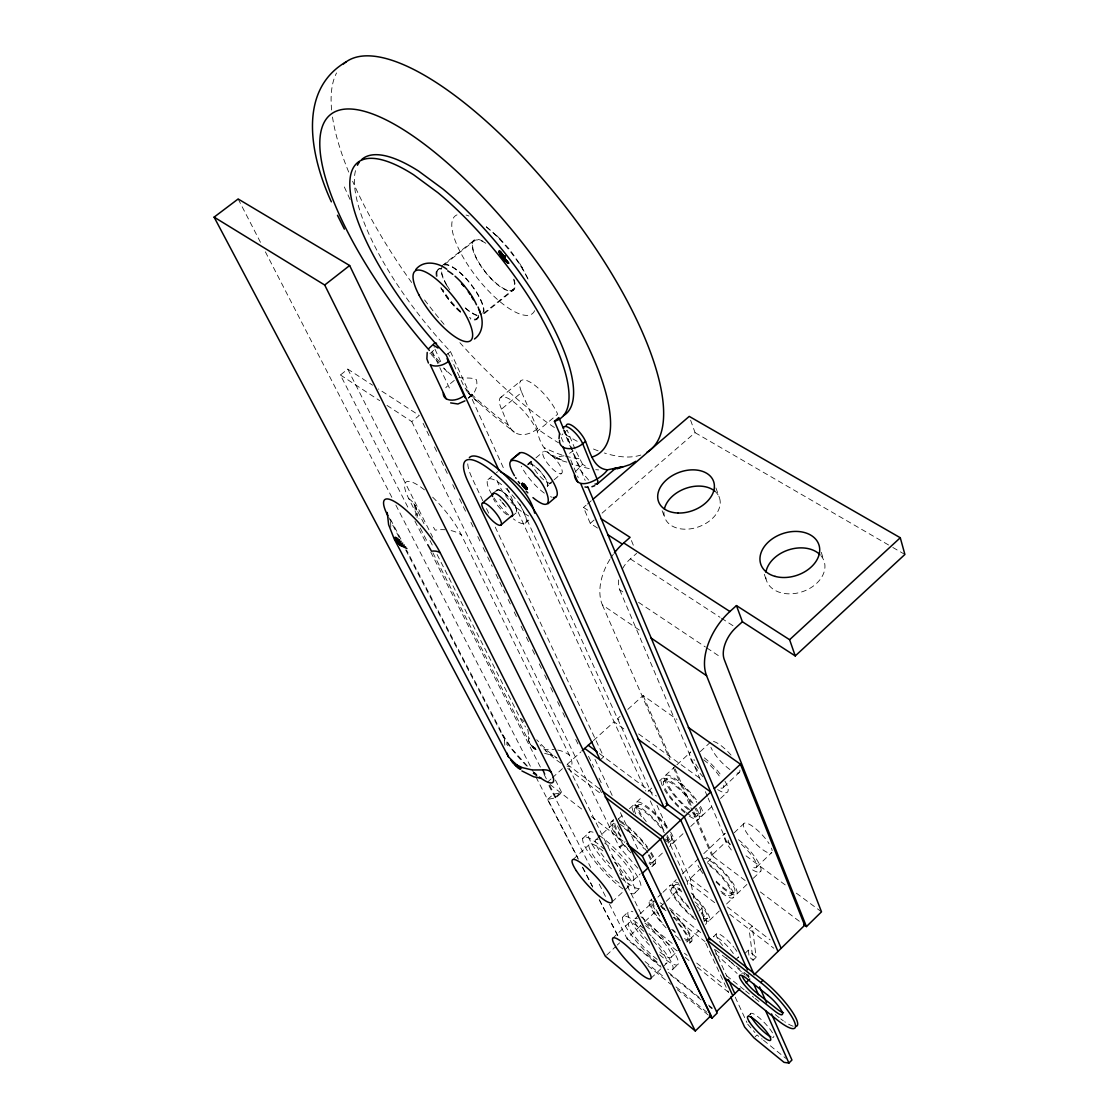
<?xml version="1.0" encoding="UTF-8"?>
<svg xmlns="http://www.w3.org/2000/svg" width="1119" height="1119" viewBox="0 0 1119 1119"><rect width="100%" height="100%" fill="white"/><g stroke="black" fill="none" stroke-linecap="round" stroke-linejoin="round"><path stroke-width="0.75" stroke-dasharray="5 3.75" d="M504.319 261.105L504.235 252.782M503.844 260.643L505.201 253.761M503.368 260.167L504.333 256.713L503.76 252.348M478.331 316.747L478.037 317.726A31.318 10.057 51.5 0 1 469.421 317.53M482.876 313.068L483.492 311.082A31.29 10.127 51.5 0 0 473.533 288.059L468.469 281.526A31.29 10.127 51.5 0 0 444.411 265.021M502.893 259.65L506.124 254.838M575.376 471.728L582.579 464.259L588.524 468.064M468.12 398.126C474.484 394.909 478.345 386.349 476.372 379.593C471.085 376.963 464.483 378.754 458.79 377.439M502.431 259.118L506.571 255.398M755.017 1036.935L757.004 1034.963L762.221 1039.201M747.66 1016.584L750.709 1013.576M429.92 353.674L434.969 349.198A13.89 4.182 51 0 1 434.06 346.792M753.059 960.27L756.122 957.291L752.262 926.126L749.101 929.19L753.059 960.27L748.583 956.213M735.645 959.836L738.638 956.913A16.03 3.637 46.5 0 1 737.701 957.304M745.226 953.164L748.289 950.199L756.122 957.291M672.855 969.25L678.142 964.158M716.314 933.959L713.321 936.855A16.044 3.609 46.5 0 1 722.077 941.051A16.044 3.609 46.5 0 1 733.84 954.297M756.598 867.099L771.872 852.44A20.156 5.399 46.6 0 1 751.66 839.376A20.156 5.399 46.6 0 1 746.485 823.15A20.156 5.399 46.6 0 1 769.075 843.656M707.334 918.209L704.089 921.329A23.219 5.273 46.8 0 0 699.403 910.251M720.86 891.158A23.093 5.609 46.7 0 0 730.12 895.787L734.665 891.969A23.079 5.651 46.7 0 0 729.182 879.268L725.56 874.75A23.079 5.651 46.7 0 0 703.739 858.259M671.484 956.927L679.709 949.01M690.045 939.079L698.843 930.616M709.656 920.238L719.307 910.964M726.539 904.012L733.77 897.06M736.987 893.969L747.044 884.318M753.325 878.275L760.85 871.044M650.936 978.356L661.972 967.753M663.189 966.564L666.868 963.039M689.724 943.079L691.822 941.065M698.913 911.16L701.949 908.236L694.339 901.341L690.269 878.485L670.015 833.977M640.446 925.791L626.99 938.561L660.42 965.809M672.169 943.401L644.922 921.538L657.063 910.013M660.714 906.544L663.861 903.565M666.309 901.229L679.806 888.43M701.193 868.106L687.164 881.436L688.339 887.954M707.264 862.343L713.335 856.581L693.878 811.932M649.733 901.019L651.845 899.033A29.066 6.322 46.9 0 0 660.7 917.342M612.569 938.393L628.542 923.273M635.466 918.335L639.019 914.978M640.194 913.859L652.013 902.669A26.464 5.721 46.9 0 0 664.21 924.993M657.916 897.088L661.707 893.494M662.966 892.305L670.547 885.115M673.82 882.024L676.24 879.73M682.296 873.981L698.046 859.07M703.809 853.615L725.252 833.305A26.101 6.756 46.6 0 0 732.483 851.447M671.82 888.15L675.079 885.045M734.218 832.76L743.631 823.822M606.596 955.192L616.065 946.198M617.254 945.079L619.618 942.827M745.17 880.527L711.698 855.35L726.469 841.334L708.103 798.071M622.626 917.118L627.927 912.111M612.107 901.928L628.92 886.136M653.006 865.533L655.216 863.448M635.158 892.584L640.739 887.325M723.573 787.189L739.659 772.096M668.211 843.097L671.638 839.879M686.311 812.702A24.1 6.168 47.2 0 0 695.766 816.996L700.452 812.828A24.086 6.21 47.2 0 0 699.613 807.484M632.808 880.877L640.236 873.897M652.335 862.525L663.399 852.132M672.967 843.139L684.38 832.424M690.717 826.465L698.326 819.318M701.711 816.129L712.999 805.526M720.524 798.462L726.79 792.574M637.802 868.204L619.325 847.041L625.129 841.642M619.982 847.545L625.787 842.145M611.254 821.766L613.478 819.709A30.339 6.952 47.3 0 0 623.185 839.782M573.292 859.308L588.944 844.817M596.147 839.544L613.604 823.402M618.303 819.052L623.255 814.464M629.438 808.743L633.158 805.302M636.599 802.113L642.991 796.196M648.097 791.469L651.929 787.93M659.595 780.838L662.14 778.474M665.553 775.313L675.666 765.969M676.925 764.795L690.815 751.94A27.234 7.427 47.1 0 0 702.956 776.726M634.557 808.645L637.998 805.456M663.483 781.845L666.882 778.698M700.298 751.618L710.229 742.429M582.761 838.439L589.951 831.809M547.709 799.414L553.346 794.28L561.71 792.532L556.003 797.735L547.709 799.414L577.991 858.203M555.388 797.26L561.095 792.056M600.19 759.969L603.701 756.78L494.71 526M551.066 778.95L547.275 782.391L590.692 867.435M552.324 777.817L562.423 768.655M644.922 921.538L567.207 764.333L580.985 751.842M593.406 740.568L614.093 721.825L626.696 730.987M620.108 716.37L617.548 718.692L621.758 721.741M627.787 709.418L643.131 695.514L676.967 719.405M622.57 568.606A23.961 15.176 -56.8 0 1 630.333 558.899L636.641 553.346M597.504 528.042L590.259 523.342L594.189 519.943M602.05 513.145L695.067 432.661L690.409 419.639M590.259 523.342L583.489 507.439L586.132 505.173M587.461 504.026L591.419 500.613M552.898 480.82L546.729 486.066A14.267 4.308 49.7 0 0 540.449 471.728A14.267 4.308 49.7 0 0 528.056 464.721M554.143 479.757L561.542 473.463A14.225 4.406 49.8 0 0 551.205 454.929A14.225 4.406 49.8 0 0 544.729 459.112A14.225 4.406 49.8 0 0 561.542 473.463M512.222 516.209L516.391 512.656M525.021 523.328L529.819 519.244M493.871 492.626L497.018 489.968M528.014 463.812L531.119 461.182M528.532 464.119L531.007 462.035M535.959 457.839L543.4 451.558M487.968 479.575L495.171 473.519M566.843 462.119C549.919 457.965 541.19 448.621 537.274 431.333L557.668 414.212A29.164 9.372 50.3 0 0 530.896 382.6A29.164 9.372 50.3 0 0 521.72 392.363L501.508 409.134C505.984 418.282 508.921 434.424 522.069 434.606C527.72 434.69 533.05 432.228 537.428 428.829A246.963 83.128 51.7 0 0 558.549 442.816M468.623 397.818L473.253 394.028M500.263 397.832L520.657 380.964M454.286 380.418L448.062 385.495A13.526 8.602 -24.2 0 0 445.768 387.775M387.02 405.428L411.764 421.597L419.275 415.443L378.418 388.964M446.201 355.059L450.481 351.59A163.122 52.859 51.5 0 1 355.842 169.375M483.548 313.404L512.88 289.653M484.387 313.544L514.013 289.555M407.792 507.103L340.428 374.991L347.771 369.116L372.585 385.188M468.288 397.972L472.316 394.755L469.169 394.042L464.679 388.349M441.767 265.972L473.029 241.131M437.669 270.183L439.963 268.364M444.439 264.574L474.12 240.977M501.983 258.573L504.333 256.713L502.501 252.404M496.374 472.498L497.675 471.77M700.452 812.828L699.151 813.807A24.086 6.21 47.2 0 1 693.57 812.1M569.529 453.321L573.026 450.887M734.665 891.969L733.337 892.696A23.079 5.651 46.7 0 1 715.698 880.611M501.55 257.999L504.333 256.713L507.466 260.14M564.004 455.797L557.598 456.86L551.639 455.517M501.144 257.44L504.333 256.713L507.425 260.307M500.752 256.852L504.333 256.713L507.341 260.447M432.927 552.856L530.182 743.883L532.154 746.681L535.176 747.954M595.714 469.686L598.609 469.896M500.389 256.279L504.333 256.713L509.187 263.133M589.279 468.707L571.11 463.881M500.067 255.705L504.333 256.713L508.991 263.273M544.645 753.381L553.122 755.451L550.548 754.276L557.052 758.081L547.359 750.709L536.7 739.771M499.759 255.132L504.333 256.713L508.739 263.357M528.686 516.013C513.607 507.872 501.284 493.395 495.731 477.17M746.541 975.796L749.24 976.971M499.494 254.586L504.333 256.713L508.46 263.399M499.27 254.055L504.333 256.713L508.152 263.385M695.067 432.661L891.311 546.576M892.822 547.457L904.893 554.464M532.154 746.681L539.008 751.758M499.074 253.537L504.333 256.713L507.816 263.315M451.53 375.285L443.53 368.011M583.489 507.439L590.776 512.124M630.333 558.899L720.021 617.282M721.461 618.22L734.484 626.696M340.428 374.991L379.733 400.672M618.667 579.922A23.961 15.176 -56.8 0 0 619.66 589.755L625.479 593.629M638.557 602.358L705.39 646.964M706.844 647.929L721.377 657.622M531.343 745.688L536.658 749.296M498.92 253.048L504.333 256.713L507.439 263.203M609.925 559.346A47.921 30.367 -56.8 0 0 602.4 604.987L639.508 630.179M532.966 773.299L537.61 776.53M638.585 733.91L701.669 779.565M508.739 425.43L508.641 425.346A216.219 70.189 51.5 0 1 464.581 387.608L451.964 360.71M726.469 841.334L730.651 844.453M746.037 855.853L786.559 885.912M796.35 893.172L821.5 911.831M599.378 753.549L656.447 796.057M498.822 252.6L504.333 256.713L507.047 263.035M760.388 891.969L801.903 923.189M567.207 764.333L600.441 789.594M567.711 768.473L600.931 793.777M690.269 878.485L710.929 894.361M727.448 907.047L770.138 939.862M714.677 902.655L687.164 881.436L665.455 834.033M729.812 914.321L773.844 948.255M486.457 226.905L498.57 237.424M550.03 784.517L581.726 809.079M591.378 816.548L625.829 843.25M669.33 907.873L700.816 932.673M662.056 907.607L666.183 910.866M674.128 917.146L704.998 941.541M715.419 949.779L742.778 971.39M744.135 972.467L748.247 975.712M726.637 975.782L732.036 980.09M733.393 981.167L744.205 989.783M745.548 990.874L753.66 997.337M755.017 998.414L759.074 1001.645M775.285 1014.569L779.342 1017.8M530.672 744.736L536.714 749.786M684.436 953.234L687.164 955.416M696.703 963.067L723.965 984.916M645.621 925.651L676.939 950.828M685.122 957.388L689.206 960.675M697.375 967.236L728.707 992.413M763.536 1040.264L785.734 1058.28M498.752 252.167L504.333 256.713L506.627 262.825M668.435 972.355L699.179 997.421M708.537 1005.058L712.551 1008.331M661.119 967.236L627.717 939.988L609.519 904.334M670.477 974.859L701.193 999.924M709.222 1006.471L711.894 1008.653M645.048 961.557L665.245 978.104M676.016 986.916L706.998 1012.289M647.971 965.613L670.659 984.202M677.331 989.672L708.019 1014.835M534.378 772.418L536.84 774.516M498.724 251.775L504.333 256.713L506.194 262.559M478.54 402.602L469.337 394.154L490.276 412.995L514.25 432.172L510.544 428.955L511.915 430.214M527.706 729.336A37.682 27.695 -28 0 1 528.322 736.61A19.932 14.785 -26.6 0 0 532.798 746.653L536.533 750.024M588.594 480.079L580.327 470.078L564.34 432.466A14.645 4.742 49.9 0 1 563.542 430.032M468.427 393.412L476.624 400.84M726.105 957.794L729.924 961.277M731.197 962.438L745.184 975.209M715.531 953.696L737.141 973.446M498.738 251.425L504.333 256.713L505.382 260.867M527.413 766.137L511.956 748.835L503.354 735.729L406.547 550.072M499.745 238.585L509.858 249.663L520.908 265.469M496.388 235.298L501.452 240.249M533.036 747.632L532.798 746.653L536.127 750.01M498.794 251.132L504.333 256.713L505.27 261.916M498.892 250.866L504.333 256.713L504.795 261.524M431.151 354.289L438.998 362.99M533.931 748.499L532.798 746.653L535.525 749.73M499.032 250.642L504.333 256.713L502.865 254.195M747.66 1024.151L754.919 1032.557M447.054 371.886L444.005 368.081M499.214 250.474L504.333 256.713L500.319 250.32M532.798 746.653L534.784 749.212M499.438 250.362L504.333 256.713L499.997 250.278M582.579 464.259L575.698 450.607M499.703 250.292L504.333 256.713M521.72 266.854L529.077 281.023M519.664 263.399L523.3 269.469M405.679 549.905L501.732 733.994A12.561 9.232 -28 0 1 504.459 740.302L507.592 745.562M528.322 736.61L529.693 738.946M433.501 527.273L435.151 530.154A43.165 29.276 -26.6 0 1 445.012 529.735M449.376 387.943L438.732 365.34M390.419 519.132L400.91 539.232M388.727 517.412L399.217 537.526M582.775 867.477L592.343 886.038M599.504 899.97L617.842 935.554M238.151 198.986L260.559 242.487M265.371 251.817L391.846 497.312M395.86 505.089L531.147 767.676M531.945 769.229L535.148 775.453M535.945 777.006L578.383 859.35M582.384 867.127L593.588 888.878M599.197 899.746L617.604 935.484M599.238 884.178L606.47 898.361M420.282 528.014L427.402 541.988M414.925 521.09L426.815 544.393M430.787 552.171L540.953 768.207M544.114 774.418L546.492 779.09M549.667 785.3L556.003 797.735M413.848 503.634L425.654 526.965M424.451 489.87A44.774 11.498 49.7 0 0 408.715 498.57L418.968 518.782M430.004 540.547L433.948 548.31M437.109 554.534L519.943 717.783A39.808 9.218 48.1 0 0 525.51 726.986M347.771 369.116L432.717 537.232M555.43 780.083L561.71 792.532M350.051 199.448L343.267 184.663M432.675 497.186A44.774 11.498 49.7 0 1 461.364 534.938L569.403 755.129A39.808 9.218 48.1 0 1 566.927 766.039M411.764 421.597L619.325 847.041M423.08 423.318L430.675 439.04M434.466 446.901L437.501 453.195M441.306 461.056L448.901 476.778M452.705 484.639L455.741 490.933M459.531 498.794L467.127 514.53M470.931 522.391L473.966 528.672M477.771 536.547L480.051 541.26M483.086 547.555L486.877 555.416M487.646 556.982L492.192 566.424M495.997 574.285L499.032 580.579M499.787 582.146L505.117 593.154M508.152 599.448L510.432 604.162M514.222 612.023L517.258 618.317M521.062 626.178L523.342 630.906M526.378 637.187L528.658 641.914M532.462 649.775L535.497 656.07M539.288 663.931L541.568 668.644M544.617 674.939L546.883 679.653M550.688 687.514L553.723 693.808M557.528 701.669L559.808 706.383M562.843 712.677L565.123 717.391M575.753 739.407L578.033 744.135M599.308 788.168L601.574 792.881M617.534 825.906L621.325 833.767M588.51 756.262L593.769 767.214M599.029 778.181L602.036 784.433M618.597 818.884L620.094 822.003M594.972 759.367L612.191 795.413M620.43 812.66L638.403 850.272M482.779 500.711L472.316 478.582A57.405 16.337 49.6 0 1 467.742 462.189M486.499 508.613L488.737 513.355M432.27 351.38L438.005 363.787M705.725 943.121L728.511 992.245M434.969 349.198L441.334 362.976M714.468 949.346L726.846 976.258M735.225 997.169L746.933 1022.556M507.159 488.206L645.733 790.951M650.265 800.84L664.728 832.452M450.481 351.59L504.627 470.581M519.789 503.9L652.839 796.21M656.993 805.358L667.232 827.85M643.131 695.514L670.938 759.297M675.107 768.879L691.094 805.554M602.4 604.987L669.931 759.675M673.414 767.648L692.199 810.702M692.899 812.296L711.698 855.35M521.72 392.363L537.428 428.829M416.688 510.082L414.492 503.34L415.904 515.817M619.66 589.755L701.291 782.041M705.376 791.665L707.418 796.462M561.234 437.375L564.633 445.432M570.746 459.923L578.215 477.645M575.04 449.027L567.137 430.102L564.34 432.466A14.589 9.679 -22.6 0 0 561.92 434.955M564.34 430.158L571.026 446.103M564.242 430.479L585.181 480.457M631.424 540.561L634.025 546.953M546.142 751.464L545.359 749.562A38.494 28.982 -27.6 0 1 554.325 749.506M662.126 510.74L664.63 517.188M715.936 487.968L719.433 497.731M764.291 574.257L766.557 580.775M821.262 552.324L823.878 560.563M701.949 908.236L703.991 920.112M748.107 974.495L748.541 977.768M748.289 950.199L749.157 956.773M504.459 740.302L504.837 745.198M390.783 527.245L390.615 522.223A14.057 9.274 -27 0 0 390.531 519.748M534.644 310.676A62.258 21.163 51.7 0 1 477.17 277.904A62.258 21.163 51.7 0 1 458.678 214.4M466.063 215.03A62.258 21.163 51.7 0 1 469.001 216.051M486.303 226.849A62.258 21.163 51.7 0 1 529.119 281.219M513.705 279.694A31.122 10.575 51.7 0 1 499.787 286.058A31.122 10.575 51.7 0 1 473.575 251.006A31.122 10.575 51.7 0 1 487.185 244.222M478.4 315.194A31.332 10.043 51.5 0 1 473.029 319.461M460.468 312.075A31.332 10.043 51.5 0 1 439.669 285.149M436.354 273.735A31.332 10.043 51.5 0 1 441.418 269.064M478.275 317.67A31.808 10.197 51.5 0 1 470.232 318.873M460.287 312.131A31.808 10.197 51.5 0 1 439.613 285.471M436.382 276.603A31.808 10.197 51.5 0 1 441.753 268.77M652.265 937.051A36.312 7.385 47 0 1 667.595 969.096M657.133 962.074A36.312 7.385 47 0 1 623.437 922.126A36.312 7.385 47 0 1 643.131 928.099M648.936 933.624A36.312 7.385 47 0 1 651.16 935.904M611.925 856.608A37.92 8.127 47.4 0 1 633.886 885.926A37.92 8.127 47.4 0 1 627.717 891.997M622.905 888.962A37.92 8.127 47.4 0 1 584.496 845.572A37.92 8.127 47.4 0 1 603.798 848.789M599.085 835.389A37.878 8.253 47.3 0 1 638.515 878.583A37.878 8.253 47.3 0 1 620.891 877.828M611.45 868.834A37.878 8.253 47.3 0 1 593.224 832.284M640.935 916.741A36.27 7.497 47 0 1 677.051 957.92A36.27 7.497 47 0 1 657.315 952.717M649.496 945.121A36.27 7.497 47 0 1 632.878 911.803M537.008 775.243A39.934 8.826 48.1 0 1 533.665 772.446M526.671 765.942A39.934 8.826 48.1 0 1 501.732 733.994M619.157 883.101A28.926 6.21 47.4 0 1 590.496 850.804A28.926 6.21 47.4 0 1 603.295 851.265M614.345 862.092A28.926 6.21 47.4 0 1 627.591 887.073M657.175 959.389A27.695 5.637 47 0 1 629.591 928.085A27.695 5.637 47 0 1 643.971 931.47M653.328 940.841A27.695 5.637 47 0 1 665.483 963.697M561.011 763.158A39.808 9.218 48.1 0 1 540.029 744.904M557.724 750.024A38.494 28.982 -27.6 0 1 569.403 755.129M408.715 498.57A42.158 27.821 -27 0 1 417.023 517.51M521.062 718.692A37.682 27.695 -28 0 1 524.028 721.797M451.111 530.602A43.165 29.276 -26.6 0 1 461.364 534.938M627.941 848.915A27.625 6.294 47.3 0 1 615.576 823.332M624.346 828.326A27.625 6.294 47.3 0 1 644.306 849.027M648.391 855.196A27.625 6.294 47.3 0 1 650.125 864.595M677.96 923.217A26.464 5.721 46.9 0 1 684.8 941.722M678.212 937.918A26.464 5.721 46.9 0 1 675.135 935.512M661.553 907.243A26.464 5.721 46.9 0 1 664.742 909.803M644.908 923.049A26.548 5.483 47 0 1 670.239 951.905A26.548 5.483 47 0 1 658.811 951.136M647.887 940.547A26.548 5.483 47 0 1 637.424 918.545M604.68 843.083A27.723 6.043 47.3 0 1 632.263 874.107A27.723 6.043 47.3 0 1 619.87 873.729M609.617 863.742A27.723 6.043 47.3 0 1 598.078 839.53M680.254 940.296A29.066 6.28 46.9 0 1 678.016 938.659M666.127 927.861A29.066 6.28 46.9 0 1 650.237 906.544A29.066 6.28 46.9 0 1 654.545 901.732M660.728 905.719A29.066 6.28 46.9 0 1 666.91 910.894M673.358 917.202A29.066 6.28 46.9 0 1 688.381 943.946M630.962 852.888A30.353 6.924 47.3 0 1 613.058 821.164M620.066 824.241A30.353 6.924 47.3 0 1 648.125 853.21M648.95 854.51A30.353 6.924 47.3 0 1 651.72 866.693M651.188 852.412A30.339 6.952 47.3 0 1 649.104 863.406M619.52 820.535A30.339 6.952 47.3 0 1 647.467 846.999M670.323 910.055A29.066 6.322 46.9 0 1 690.311 934.729A29.066 6.322 46.9 0 1 685.681 940.394M675.261 932.673A29.066 6.322 46.9 0 1 670.211 927.917M741.757 973.39A15.498 3.441 46.3 0 1 744.233 973.46M746.387 974.649A15.498 3.441 46.3 0 1 748.975 976.509M793.161 1026.207A36.955 8.253 46.1 0 1 784.671 1021.745M783.384 1020.864A36.955 8.253 46.1 0 1 780.712 1018.877M501.508 409.134A29.276 9.078 50.2 0 1 510.376 399.623A29.276 9.078 50.2 0 1 537.274 431.333M578.985 458.482A216.219 70.189 51.5 0 1 544.338 447.726M439.697 361.969A216.219 70.189 51.5 0 1 431.528 352.863M447.88 353.506A13.89 4.182 51 0 1 449.796 356.415M477.142 315.642A32.045 10.365 51.5 0 1 464.105 307.124M446.985 285.918A32.045 10.365 51.5 0 1 440.956 269.189M443.977 264.42A32.045 10.365 51.5 0 1 468.595 281.303A32.045 10.365 51.5 0 1 483.995 311.572M640.823 455.041A246.558 84.219 51.8 0 1 604.4 452.999M598.119 450.845A246.558 84.219 51.8 0 1 592.133 448.453M577.222 441.292A246.558 84.219 51.8 0 1 562.815 432.955M554.381 427.486A246.558 84.219 51.8 0 1 459.881 342.652M444.061 324.356A246.558 84.219 51.8 0 1 423.528 298.577M411.652 282.506A246.558 84.219 51.8 0 1 352.625 181.278M348.708 172.074A246.558 84.219 51.8 0 1 332.413 116.488M331.63 110.026A246.558 84.219 51.8 0 1 336.567 72.945M513.901 279.093A31.864 10.826 51.7 0 1 501.718 287.751A31.864 10.826 51.7 0 1 474.134 253.607A31.864 10.826 51.7 0 1 483.534 241.508M633.606 812.366A27.527 6.588 47.3 0 1 640.068 807.345A27.527 6.588 47.3 0 1 663.959 830.634M667.134 835.361A27.527 6.588 47.3 0 1 669.54 846.356M695.514 919.65A26.366 5.987 46.8 0 1 670.854 891.591A26.366 5.987 46.8 0 1 681.247 890.332M696.619 905.397A26.366 5.987 46.8 0 1 705.278 924.294M671.344 911.845A26.45 5.749 46.9 0 1 688.926 934.043A26.45 5.749 46.9 0 1 683.947 938.337M675.065 931.693A26.45 5.749 46.9 0 1 672.855 929.679M658.713 913.733A26.45 5.749 46.9 0 1 653.146 901.662M660.168 902.795A26.45 5.749 46.9 0 1 662.672 904.488M650.629 853.098A27.625 6.322 47.3 0 1 647.272 861.238M621.031 835.851A27.625 6.322 47.3 0 1 614.918 822.591M620.751 822.423A27.625 6.322 47.3 0 1 649.034 850.524M552.213 497.242A28.534 8.616 49.7 0 1 550.492 496.682M544.324 493.129A28.534 8.616 49.7 0 1 521.272 466.217M497.158 490.695A14.351 4.084 49.6 0 1 510.558 499.522A14.351 4.084 49.6 0 1 514.908 512.544M504.515 504.977A14.351 4.084 49.6 0 1 502.907 503.088M505.928 488.471A28.688 8.169 49.6 0 1 526.014 517.649A28.688 8.169 49.6 0 1 513.327 518.866M508.669 514.978A28.688 8.169 49.6 0 1 493.339 496.878M491.703 494.234A28.688 8.169 49.6 0 1 488.388 479.212A28.688 8.169 49.6 0 1 503.494 486.261M670.645 834.634A24.212 5.847 47.3 0 1 664.938 838.928M646.236 821.57A24.212 5.847 47.3 0 1 641.481 804.715A24.212 5.847 47.3 0 1 667.022 828.424M693.836 896.613A23.205 5.315 46.8 0 1 706.537 913.51A23.205 5.315 46.8 0 1 703.795 918.377M688.591 906.488A23.205 5.315 46.8 0 1 675.344 888.192A23.205 5.315 46.8 0 1 681.583 886.29M506.18 506.977A14.925 4.252 49.6 0 1 504.431 505.117M503.578 504.151A14.925 4.252 49.6 0 1 501.955 502.151M501.186 501.13A14.925 4.252 49.6 0 1 499.787 499.116M496.542 491.115A14.925 4.252 49.6 0 1 509.872 498.445A14.925 4.252 49.6 0 1 515.244 512.992M750.513 1014.681A16.449 3.497 46.2 0 1 759.927 1018.416A16.449 3.497 46.2 0 1 773.243 1034.334M773.802 1036.138A16.449 3.497 46.2 0 1 772.558 1037.467M635.718 813.975A24.24 5.791 47.3 0 1 642.53 810.268A24.24 5.791 47.3 0 1 664.322 832.788M667.204 837.865A24.24 5.791 47.3 0 1 668.281 841.012M693.696 917.174A23.219 5.273 46.8 0 1 672.701 892.78A23.219 5.273 46.8 0 1 682.058 892.067M507.145 514.838A14.925 4.21 49.6 0 1 493.493 498.864M696.2 808.114A27.374 7.008 47.2 0 1 689.234 816.045M684.926 812.842A27.374 7.008 47.2 0 1 662.994 787.021M662.364 785.706A27.374 7.008 47.2 0 1 669.218 780.321A27.374 7.008 47.2 0 1 693.081 803.386M707.865 863.267A26.227 6.378 46.7 0 1 732.847 891.815A26.227 6.378 46.7 0 1 720.552 892.025M702.942 873.561A26.227 6.378 46.7 0 1 700.032 869.211M699.249 867.868A26.227 6.378 46.7 0 1 697.99 865.393M691.178 892.948A26.352 6.029 46.8 0 1 708.635 915.118A26.352 6.029 46.8 0 1 703.417 919.636M690.073 909.006A26.352 6.029 46.8 0 1 673.722 887.689A26.352 6.029 46.8 0 1 678.813 883.367M670.589 832.116A27.513 6.63 47.3 0 1 664.043 839.67M641.579 816.772A27.513 6.63 47.3 0 1 641.774 803.162A27.513 6.63 47.3 0 1 669.889 830.983M722.622 945.457A16.03 3.637 46.5 0 1 717.713 933.568A16.03 3.637 46.5 0 1 734.078 947.471M734.861 948.492A16.03 3.637 46.5 0 1 736.861 951.374M476.792 315.054A31.29 10.127 51.5 0 1 462.972 305.725M449.796 289.933A31.29 10.127 51.5 0 1 447.348 286.016M446.621 284.744A31.29 10.127 51.5 0 1 442.243 266.546M689.682 809.541A24.086 6.21 47.2 0 1 666.714 779.551A24.086 6.21 47.2 0 1 690.619 794.126L694.437 798.91A24.086 6.21 47.2 0 1 696.815 802.379M531.623 461.49A14.827 4.504 49.7 0 0 539.708 476.037A14.827 4.504 49.7 0 0 551.373 482.876L547.261 486.387A14.841 4.476 49.7 0 0 539.694 470.637A14.841 4.476 49.7 0 0 527.497 464.986M709.698 865.784A23.093 5.609 46.7 0 1 722.301 877.856L725.937 882.387A23.093 5.609 46.7 0 1 731.448 895.06M460.65 311.334A31.318 10.057 51.5 0 1 442.83 289.625M437.179 276.169A31.318 10.057 51.5 0 1 439.823 268.672M685.276 811.904A24.1 6.168 47.2 0 1 663.329 782.447A24.1 6.168 47.2 0 1 687.192 797.329L691.01 802.113A24.1 6.168 47.2 0 1 692.647 804.449M694.074 806.673A24.1 6.168 47.2 0 1 697.053 816.017M738.484 839.712A26.101 6.756 46.6 0 1 760.081 865.7A26.101 6.756 46.6 0 1 750.527 868.596M724.958 781.174A27.234 7.427 47.1 0 1 717.545 789.524M704.341 757.871A27.234 7.427 47.1 0 1 721.895 776.432M706.383 857.21A26.213 6.42 46.7 0 1 736.708 890.29A26.213 6.42 46.7 0 1 713.88 879.786M700.466 806.379A27.36 7.064 47.2 0 1 692.605 812.884M688.297 809.694A27.36 7.064 47.2 0 1 665.791 782.643A27.36 7.064 47.2 0 1 674.1 778.027A27.36 7.064 47.2 0 1 698.941 803.778M610.764 558.031A47.921 30.367 -56.8 0 1 613.436 554.171M714.817 491.171A29.08 20.268 -20.6 0 1 700.284 526.196A29.08 20.268 -20.6 0 1 663.959 511.873M820.856 555.597A30.395 22.03 -18.4 0 1 802.952 591.517A30.395 22.03 -18.4 0 1 765.634 575.082M723.769 785.244A21.093 5.749 47.1 0 1 720.258 787.944M698.354 768.375A21.093 5.749 47.1 0 1 693.976 759.367M703.613 759.829A21.093 5.749 47.1 0 1 721.126 778.852M741.393 844.355A20.212 5.231 46.6 0 1 756.094 862.791A20.212 5.231 46.6 0 1 750.471 866.134M729.952 844.775A20.212 5.231 46.6 0 1 728.133 840.089M739.897 770.124A21.023 5.931 47.1 0 1 736.288 772.921M729.924 769.564A21.023 5.931 47.1 0 1 710.915 747.324M713.474 741.449A21.023 5.931 47.1 0 1 731.378 755.493M771.453 848.146A20.156 5.399 46.6 0 1 772.152 850.72M561.151 459.755L550.968 455.181L561.151 459.755"/><path stroke-width="1.5" d="M524.265 487.674L524.545 484.751M574.383 475.225C577.348 493.241 602.218 478.023 607.477 469.84L622.919 466.665L612.89 469.323M406.91 548.548L400.406 545.317L401.022 541.232M559.5 433.92L558.996 438.676M427.206 352.443L426.885 358.849L428.437 363.032M524.042 487.45L524.769 484.989M523.818 487.213L524.979 485.212M594.972 484.079L597.322 483.967L597.868 481.058L582.705 443.739A14.645 4.742 49.9 0 0 571.795 429.71A14.645 4.742 49.9 0 0 563.43 428.143M532.952 497.605C558.605 518.712 546.771 484.345 535.218 475.757C528.224 463.112 498.514 448.663 514.474 475.729M415.764 269.567C423.458 259.706 438.116 262.392 446.859 269.273M429.053 348.303L434.102 343.617A13.89 4.182 51 0 1 436.55 343.253M523.608 486.961L525.203 485.464M730.707 997.001L744.667 1027.102L754.024 1037.914L784.041 1062.351L788.923 1063.05L791.944 1060.015L771.537 1013.912M762.92 980.356L709.334 938.17L707.18 940.24L760.738 982.496L762.92 980.356A36.955 8.253 46.1 0 1 790.378 1009.058A36.955 8.253 46.1 0 1 795.889 1026.459M695.305 1031.005L711.027 1015.604L349.646 265.525L238.151 198.986L214.107 217.128L605.407 956.311L695.305 1031.005L324.706 285.023L214.107 217.128M716.552 1011.59L739.813 988.804M746.023 982.734L749.744 979.083M709.348 1015.926L712.02 1018.122L717.237 1013.017L642.362 856.063L628.584 845.377M806.435 926.602L821.5 911.831L724.273 659.567A25.038 14.757 -56.7 0 1 735.924 627.647L742.401 621.758L736.442 605.589L729.91 611.506A50.089 29.528 -56.7 0 0 706.593 675.722L806.435 926.602L803.652 924.518M395.776 540.589L400.406 545.317L402.714 543.079M642.362 856.063L710.747 792L637.914 739.113M714.286 788.699L740.442 764.193L688.255 727.364M742.401 621.758L795.245 655.93L904.893 554.464L900.277 537.749L689.234 416.394L592.748 499.48M795.245 655.93L789.608 639.704L900.277 537.749M582.23 750.695L592.119 741.743M614.373 552.926A47.921 30.367 -56.8 0 1 623.731 542.939L630.109 537.358L600.973 518.656M474.456 338.987C482.96 333.154 483.716 321.237 480.135 312.341M597.322 483.967L615.492 468.357M547.918 503.802L555.961 496.906M500.669 525.231A14.379 3.972 49.6 0 0 490.416 507.103A14.379 3.972 49.6 0 0 483.814 509.942A14.379 3.972 49.6 0 0 500.669 525.231L512.488 515.146M566.242 425.766A14.631 4.756 49.9 0 1 574.62 427.332A14.631 4.756 49.9 0 1 585.517 441.348L582.705 443.739A14.589 9.679 -22.6 0 1 567.263 448.523A14.589 9.679 -22.6 0 1 559.556 440.396M482.555 502.977L493.899 493.395M559.878 434.158L554.451 421.276L558.843 417.569L563.57 428.857M519.706 452.943L511.047 460.147L518.894 453.615M324.706 285.023L349.646 265.525M346.205 61.811C296.031 90.947 311.376 158.59 331.35 201.826M464.944 400.882L457.937 403.987L450.649 402.896M523.398 486.709L525.412 485.716M635.788 461.322L629.815 464.665L617.073 468.819M615.674 468.078L613.128 469.267M591.923 486.723L594.79 485.66M523.202 486.443L525.622 485.968M513.145 763.326L522.461 767.662L532.182 769.97L542.911 769.928A12.827 9.665 -27.6 0 1 550.954 771.83L440.257 552.828A44.942 11.022 49.6 0 0 398.602 504.207A44.942 11.022 49.6 0 0 387.915 515.873M523.007 486.192L525.818 486.233M394.853 539.246L400.406 545.317L404.295 545.037M522.839 485.94L526 486.485M607.477 469.84C593.434 468.651 589.951 451.698 585.517 441.348M584.971 486.989L587.881 487.38M541.316 778.306L533.623 776.768L521.916 770.935M522.671 485.688L526.168 486.737M394.601 538.113L400.406 545.317L405.651 546.967M522.517 485.436L526.336 486.989M500.655 471.994C516.558 480.107 530.448 495.689 534.714 513.187M522.377 485.184L526.476 487.241M433.836 345.449L438.047 348.023M522.251 484.961L526.601 487.478M522.153 484.737L526.713 487.716M511.761 761.633L520.769 767.914M736.442 605.589L789.608 639.704M623.731 542.939L729.91 611.506M607.645 534.602L622.15 543.974M522.069 484.513L526.811 487.926M650.922 637.928L706.593 675.722M522 484.317L526.881 488.136M588.23 745.268L597.266 751.982M666.197 803.316L684.296 816.786L754.192 974.733L804.659 925.273L740.442 764.193M584.747 748.429L680.716 820.129L747.436 969.907M603.211 791.692L662.756 836.956L710.103 939.848M605.085 796.938L660.448 839.11L732.791 995.686M521.958 484.135L526.937 488.332M724.539 977.824L777.215 1019.913A36.969 8.211 46.1 0 0 794.196 1021.227A36.969 8.211 46.1 0 0 760.738 982.496M521.93 483.967L526.979 488.499M510.6 760.011L520.867 768.711M521.916 483.814L526.993 488.653M526.294 489.143L522.083 483.422L526.783 489.143M387.23 512.488L388.615 524.671L394.238 539.022L508.488 756.822L520.573 769.117M526.14 491.101L527.832 492.864M522.405 483.366L526.937 489.017M514.656 764.976L514.39 763.186L519.901 769.061M522.545 483.38L526.867 489.087M626.892 843.432L648.027 867.938L642.264 873.366L712.02 1018.122M516.181 766.459L514.39 763.186L518.894 768.571M518.265 481.548L519.72 483.506M525.776 488.891L522.867 483.506L526.448 489.171M514.39 763.186L517.621 767.69M394.797 537.428L400.406 545.317L399.329 539.624M515.635 477.645L516.139 478.414M523.049 483.59L526.126 489.073M395.413 537.246L400.406 545.317L397.763 538.379M523.44 483.842L525.958 489.003M427.71 544.631L431.486 551.177A14.393 9.763 -26.6 0 1 440.257 552.828M447.082 358.626L465 397.721M396.434 537.568L400.406 545.317M337.476 215.296L344.358 229.101M523.65 483.981L525.566 488.779M600.19 759.969L468.176 482.051A57.447 16.226 49.6 0 1 484.877 465.952A57.447 16.226 49.6 0 1 537.987 528.42L664.168 807.764L667.721 804.449L542.211 524.797A57.405 16.337 49.6 0 0 503.76 474.05A57.405 16.337 49.6 0 0 469.365 457.615M446.117 398.714L430.186 364.612A13.736 8.574 -24.2 0 0 448.537 361.367M728.301 979.419L734.861 993.658M499.172 470.777L446.201 355.059A163.262 52.509 51.5 0 1 351.114 197.336A163.262 52.509 51.5 0 1 413.708 174.844L437.977 192.748A163.262 52.509 51.5 0 1 548.436 330.846A163.262 52.509 51.5 0 1 554.451 421.276M753.563 983.671L758.514 994.777M765.578 1010.653L788.923 1063.05M759.577 986.888L766.613 1002.792M523.244 483.702L525.37 488.639M506.795 752.919L508.488 756.822M580.929 484.079L777.957 951.444M562.927 447.013L577.656 481.869M587.881 486.905L781.146 948.325M478.093 307.026L480.75 314.103M542.911 769.928L544.687 774.194M523.874 484.149L525.161 488.471M479.24 309.767L479.785 311.362M524.084 484.345L524.937 488.304M524.307 484.541L524.713 488.108M524.377 486.345L524.489 487.898M461.504 283.597A31.332 10.043 51.5 0 1 463.308 285.667M462.049 283.974A31.808 10.197 51.5 0 1 464.189 286.478M468.246 291.723A31.808 10.197 51.5 0 1 470.092 294.395M471.812 297.067A31.808 10.197 51.5 0 1 473.365 299.71M550.954 771.83A39.934 8.826 48.1 0 1 539.33 777.034M742.163 976.272A15.498 3.441 46.3 0 0 756.052 992.385L776.978 1009.016A15.652 3.497 46.1 0 0 783.468 1012.667M429.374 350.401A216.219 70.189 51.5 0 1 328.021 116.88A216.219 70.189 51.5 0 1 524.755 245.942A216.219 70.189 51.5 0 1 591.979 457.07M343.533 63.923A246.558 84.219 51.8 0 1 565.529 206.819A246.558 84.219 51.8 0 1 646.908 452.286M464.203 395.58A13.526 8.602 -24.2 0 1 449.978 400.042A13.526 8.602 -24.2 0 1 443.362 392.727M518.363 454.622A28.534 8.616 49.7 0 1 545.079 470.414A28.534 8.616 49.7 0 1 553.709 497.465M770.837 1036.893A16.449 3.497 46.2 0 1 751.115 1016.5M492.584 496.472A14.925 4.21 49.6 0 1 504.375 500.557A14.925 4.21 49.6 0 1 511.075 516.53M357.437 165.262A163.122 52.859 51.5 0 1 359.255 162.241M361.521 159.695A163.122 52.859 51.5 0 1 418.576 171.081L442.858 188.943A163.122 52.859 51.5 0 1 550.114 321.097A163.122 52.859 51.5 0 1 563.514 415.611M447.684 270.826A31.318 10.057 51.5 0 1 452.831 274.379M455.027 276.197A31.318 10.057 51.5 0 1 463.853 285.219L468.945 291.765A31.318 10.057 51.5 0 1 476.484 304.774M765.914 572.103A30.395 22.03 -18.4 0 1 788.573 549.891A30.395 22.03 -18.4 0 1 819.821 554.506M664.35 509.089A29.08 20.268 -20.6 0 1 685.667 488.402A29.08 20.268 -20.6 0 1 714.817 491.171M767.886 995.309L746.821 978.621A15.498 3.427 46.3 0 0 740.009 978.328A15.498 3.427 46.3 0 0 753.926 994.483L774.852 1011.128A15.666 3.483 46.1 0 0 781.999 1011.66A15.666 3.483 46.1 0 0 767.886 995.309M418.856 294.773A44.508 13.932 51.4 0 0 470.176 340.945A44.508 13.932 51.4 0 0 439.431 281.904A44.508 13.932 51.4 0 0 418.856 294.773M576.341 870.75A29.01 5.945 47.4 0 0 610.82 902.823A29.01 5.945 47.4 0 0 589.195 869.729A29.01 5.945 47.4 0 0 576.341 870.75M616.345 947.695A27.779 5.399 47 0 0 649.593 978.971A27.779 5.399 47 0 0 629.41 948.283A27.779 5.399 47 0 0 616.345 947.695M749.352 1021.801A16.449 3.469 46.2 0 0 769.522 1040.488A16.449 3.469 46.2 0 0 758.458 1022.878A16.449 3.469 46.2 0 0 749.352 1021.801M775.061 576.369A30.647 22.044 -18.5 0 0 819.723 549.765A30.647 22.044 -18.5 0 0 774.726 537.274A30.647 22.044 -18.5 0 0 775.061 576.369M678.03 513.02A29.318 20.268 -20.6 0 0 713.6 481.45A29.318 20.268 -20.6 0 0 666.504 479.841A29.318 20.268 -20.6 0 0 678.03 513.02"/></g></svg>
